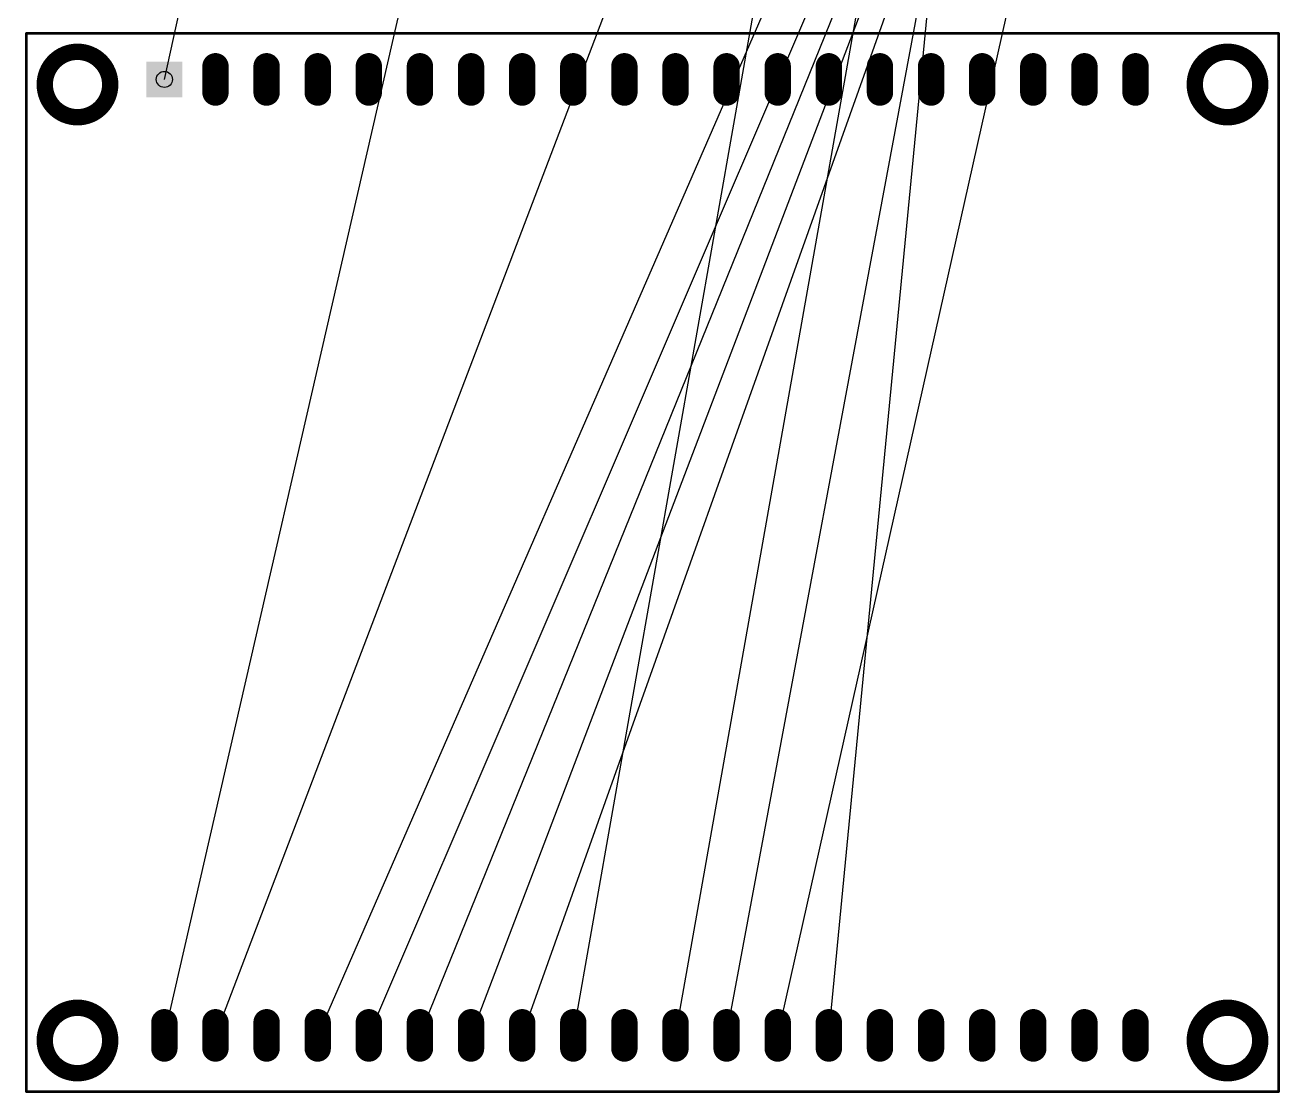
# Model space of a CAD drawing. Extents: x -83 to 167, y -158 to 93.
# Drawn here: x 104 to 166.3, y -59.5 to -6.4 of the extents above; entities that cross this region are included whole.
import ezdxf

# ---------------------------------------------------------------- set-up
doc = ezdxf.new("R2010")
doc.units = 0
for name, color, linetype in [('17', 82, 'CONTINUOUS'), ('19', 53, 'CONTINUOUS'), ('21', 253, 'CONTINUOUS'), ('23', 7, 'CONTINUOUS'), ('44', 253, 'CONTINUOUS')]:
    doc.layers.add(name, color=color, linetype=linetype)

# ---------------------------------------------------------------- blocks, each defined once
blk = doc.blocks.new('SQUAREP')
blk.add_solid([(-0.5, -0.5), (0.5, -0.5), (-0.5, 0.5), (0.5, 0.5)])
blk = doc.blocks.new('LONGP100')
at = {"const_width": 1}
blk.add_lwpolyline([(-0.5, 0), (0.5, 0)], dxfattribs=at)
at = {"const_width": 0.5}
for points in [[(-0.5, 0.25, 1), (-0.5, -0.25)], [(0.5, -0.25, 1), (0.5, 0.25)]]:
    blk.add_lwpolyline(points, format="xyb", dxfattribs=at)

msp = doc.modelspace()

# ---------------------------------------------------------------- linework, layer by layer
at = {"layer": '19'}
for p, q in [((110.876, -9.126), (125.652, 57.442)), ((118.496, -56.624), (159.704, 37.9348)), ((121.036, -56.624), (161.0248, 36.614)), ((136.276, -56.624), (152.7952, 36.614)), ((123.576, -56.624), (161.0248, 35.8266)), ((143.896, -56.624), (152.7952, 35.8266)), ((126.116, -56.624), (161.0248, 35.0138)), ((128.656, -56.624), (161.0248, 34.2264)), ((141.356, -56.624), (161.0248, 31.026)), ((138.816, -56.624), (154.9034, 29.7052)), ((113.416, -56.624), (144.87, 25.946)), ((131.196, -56.624), (144.848, 20.866)), ((110.876, -56.624), (126.814, 12.738))]:
    msp.add_line(p, q, dxfattribs=at)
at = {"layer": '21'}
for points, const_width in [([(104.0498, -6.84, 1), (103.9862, -6.84)], 0.0635), ([(104.018, -6.8083, 1), (104.018, -6.8718)], 0.0635), ([(166.2798, -6.84, 1), (166.2163, -6.84)], 0.0635), ([(166.248, -6.8718, 1), (166.248, -6.8083)], 0.0635), ([(106.558, -11.0064, 1), (106.558, -7.7536, 1), (106.558, -11.0064)], 0.8128), ([(163.708, -11.0064, 1), (163.708, -7.7536, 1), (163.708, -11.0064)], 0.8128), ([(106.558, -58.5044, 1), (106.558, -55.2516, 1), (106.558, -58.5044)], 0.8128), ([(163.708, -58.5044, 1), (163.708, -55.2516, 1), (163.708, -58.5044)], 0.8128), ([(103.9862, -59.418, 1), (104.0498, -59.418)], 0.0635), ([(104.018, -59.3863, 1), (104.018, -59.4498)], 0.0635), ([(166.2163, -59.418, 1), (166.2798, -59.418)], 0.0635), ([(166.248, -59.4498, 1), (166.248, -59.3863)], 0.0635)]:
    msp.add_lwpolyline(points, format="xyb", dxfattribs=dict(at, const_width=const_width))
at = {"layer": '21', "const_width": 0.127}
for points in [[(104.018, -59.418), (104.018, -6.84)], [(104.018, -6.84), (166.248, -6.84)], [(166.248, -6.84), (166.248, -59.418)], [(166.248, -59.418), (104.018, -59.418)]]:
    msp.add_lwpolyline(points, dxfattribs=at)
at = {"layer": '23'}
msp.add_point((104.018, -59.418), dxfattribs=at)
at = {"layer": '44'}
for centre in [(110.876, -9.126), (113.416, -9.126), (115.956, -9.126), (118.496, -9.126), (121.036, -9.126), (123.576, -9.126), (126.116, -9.126), (128.656, -9.126), (131.196, -9.126), (133.736, -9.126), (136.276, -9.126), (138.816, -9.126), (141.356, -9.126), (143.896, -9.126), (146.436, -9.126), (148.976, -9.126), (151.516, -9.126), (154.056, -9.126), (156.596, -9.126), (159.136, -9.126), (110.876, -56.624), (113.416, -56.624), (115.956, -56.624), (118.496, -56.624), (121.036, -56.624), (123.576, -56.624), (126.116, -56.624), (128.656, -56.624), (131.196, -56.624), (133.736, -56.624), (136.276, -56.624), (138.816, -56.624), (141.356, -56.624), (143.896, -56.624), (146.436, -56.624), (148.976, -56.624), (151.516, -56.624), (154.056, -56.624), (156.596, -56.624), (159.136, -56.624)]:
    msp.add_circle(centre, 0.4, dxfattribs=at)

# ---------------------------------------------------------------- block references
at = {"layer": '17', "xscale": 1.308, "yscale": 1.308, "rotation": 90}
for p in [(113.416, -9.126), (113.416, -9.126), (115.956, -9.126), (115.956, -9.126), (118.496, -9.126), (118.496, -9.126), (121.036, -9.126), (121.036, -9.126), (123.576, -9.126), (123.576, -9.126), (126.116, -9.126), (126.116, -9.126), (128.656, -9.126), (128.656, -9.126), (131.196, -9.126), (131.196, -9.126), (133.736, -9.126), (133.736, -9.126), (136.276, -9.126), (136.276, -9.126), (138.816, -9.126), (138.816, -9.126), (141.356, -9.126), (141.356, -9.126), (143.896, -9.126), (143.896, -9.126), (146.436, -9.126), (146.436, -9.126), (148.976, -9.126), (148.976, -9.126), (151.516, -9.126), (151.516, -9.126), (154.056, -9.126), (154.056, -9.126), (156.596, -9.126), (156.596, -9.126), (159.136, -9.126), (159.136, -9.126), (110.876, -56.624), (110.876, -56.624), (113.416, -56.624), (113.416, -56.624), (115.956, -56.624), (115.956, -56.624), (118.496, -56.624), (118.496, -56.624), (121.036, -56.624), (121.036, -56.624), (123.576, -56.624), (123.576, -56.624), (126.116, -56.624), (126.116, -56.624), (128.656, -56.624), (128.656, -56.624), (131.196, -56.624), (131.196, -56.624), (133.736, -56.624), (133.736, -56.624), (136.276, -56.624), (136.276, -56.624), (138.816, -56.624), (138.816, -56.624), (141.356, -56.624), (141.356, -56.624), (143.896, -56.624), (143.896, -56.624), (146.436, -56.624), (146.436, -56.624), (148.976, -56.624), (148.976, -56.624), (151.516, -56.624), (151.516, -56.624), (154.056, -56.624), (154.056, -56.624), (156.596, -56.624), (156.596, -56.624), (159.136, -56.624), (159.136, -56.624)]:
    msp.add_blockref('LONGP100', p, dxfattribs=at)
at = {"layer": '17', "xscale": 1.778, "yscale": 1.778}
msp.add_blockref('SQUAREP', (110.876, -9.126), dxfattribs=at)
msp.add_blockref('SQUAREP', (110.876, -9.126), dxfattribs=at)

doc.saveas('drawing.dxf')
